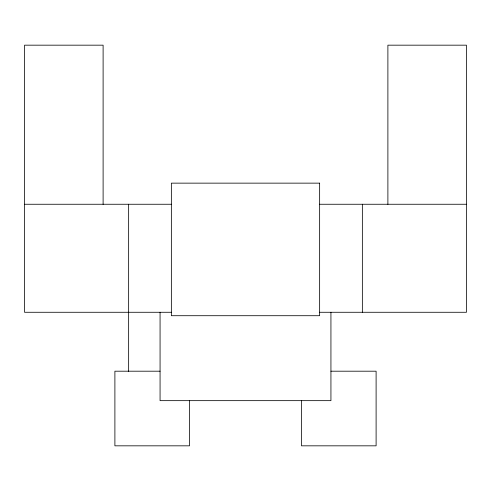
<?xml version="1.0" encoding="UTF-8"?>
<svg xmlns="http://www.w3.org/2000/svg" width="491" height="491" viewBox="0 0 491 491"><rect width="100%" height="100%" fill="white"/><g stroke="black" fill="none" stroke-linecap="round" stroke-linejoin="round"><path stroke-width="0.74" d="M24.55 204.256L171.555 204.256M319.445 204.256L466.45 204.256M171.562 312.276L24.55 312.276L24.55 45.172L103.11 45.172L103.11 204.36M319.438 312.276L466.45 312.276L466.45 45.172L387.89 45.172L387.89 204.36M160.066 371.196L114.894 371.196L114.894 445.828L189.526 445.828L189.526 400.656M330.934 371.196L376.106 371.196L376.106 445.828L301.474 445.828L301.474 400.656M362.358 204.256L362.358 312.276M330.934 312.276L330.934 400.656L160.066 400.656L160.066 312.276M128.642 204.256L128.642 371.349M319.641 183.143L171.359 183.143L171.359 315.713L319.641 315.713L319.641 183.143"/></g></svg>
